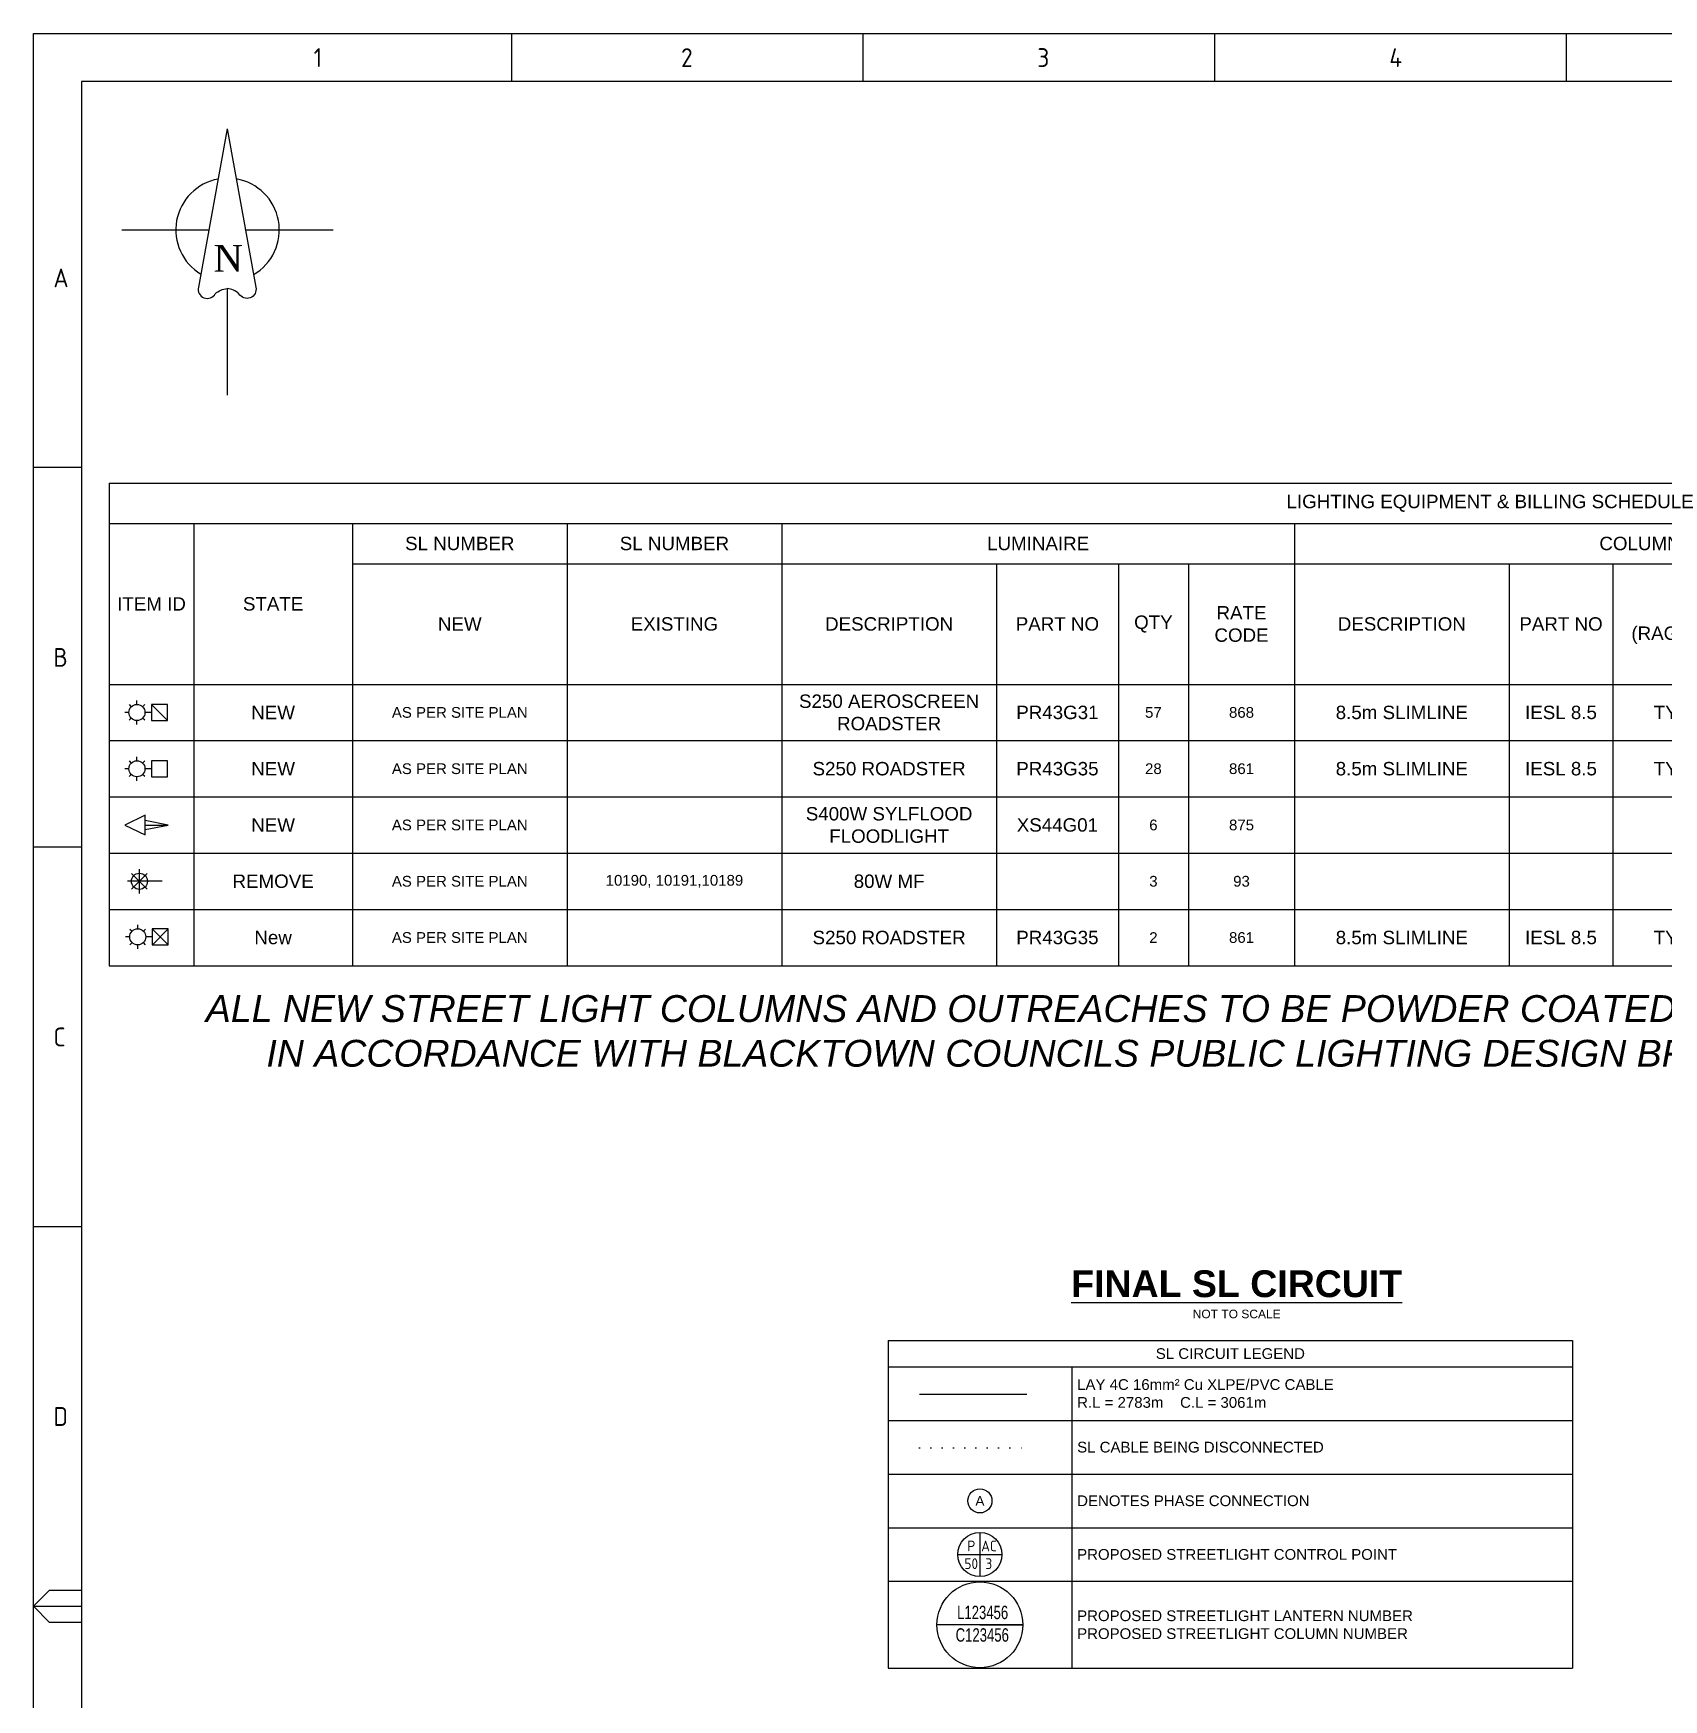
# Paper-space layout 'SHEET (4)' of a CAD drawing. Header units: metres, sheet in millimetres. Extents: x -9 to 824, y -5 to 581.
# Drawn here: x -9.1 to 294.7, y 270.4 to 581 of the extents above; entities that cross this region are included whole.
import ezdxf
from ezdxf.enums import TextEntityAlignment as Align

# ---------------------------------------------------------------- set-up
doc = ezdxf.new("R2010")
doc.units = ezdxf.units.M
for name, pattern in [('Cable Exist UG', [8.2, 4, -1.2, 1.8, -1.2]), ('Cable Remove', [2, 0, -2]), ('IE Trench LV', [6.5, 5, -1.5])]:
    doc.linetypes.add(name, pattern=pattern)
doc.layers.get('0').update_dxf_attribs({"color": 6})
for name, color, linetype in [('_User Miscellaneous1', 7, 'Continuous'), ('Equip_SP_SL_EXT', 7, 'Continuous'), ('Equip_SP_SL_NEW', 2, 'Continuous'), ('Mains_SL_NEW_R6', 2, 'Continuous'), ('Notes', 7, 'Continuous'), ('SupportsUG_SP_LV_SL_NEW', 2, 'Continuous'), ('UG_Details_SP_MISC', 7, 'Continuous')]:
    doc.layers.add(name, color=color, linetype=linetype)
doc.styles.add('iecARIAL', font='arial.ttf', dxfattribs={"height": 2})
doc.styles.add('iecISOCP', font='isocp.shx')
doc.styles.add('iecNAME', font='times.ttf')
doc.styles.add('IESYMBOL1', font='isocp.shx')
doc.styles.add('POLE_LABEL', font='arial.ttf')
doc.styles.add('SL_LABEL', font='arial.ttf')
doc.styles.get("Standard").update_dxf_attribs({"font": 'arial.ttf'})
doc.linetypes.add('Cable 4', pattern='A,5.25,-0.1,["o",Standard,S=2,R=0,X=1.2,Y=-0.7],-4', length=9.35)
doc.linetypes.add('Cable G', pattern='A,6,-0.5,["G",Standard,S=1.7,R=0,X=0.3,Y=-0.8],-2.8', length=9.3)
doc.linetypes.add('IE Trench HV', pattern='A,7,-0.2,["/",Standard,S=3,R=0,X=0.6,Y=-1.4],-2.5', length=9.7)

# ---------------------------------------------------------------- blocks, each defined once
blk = doc.blocks.new('NorthPnt 11(NP11)')
for p, q in [((-19.7, 0.02), (-3.49, 0)), ((3.32, 0), (19.7, -0.02)), ((-0.08, -10.94), (-0.08, -30.8))]:
    blk.add_line(p, q)
for points in [[(-0.08, 18.81), (-5.43, -10.68, 0.877048), (-2.29, -11.9, -0.1543), (-0.08, -10.94, 0.090511)], [(-0.08, 18.81), (5.26, -10.68, -0.877048), (2.13, -11.9, 0.1543), (-0.08, -10.94, -0.090511)]]:
    blk.add_lwpolyline(points, format="xyb")
for start, end in [(100.5988, 238.8643), (300.0994, 80.4374)]:
    blk.add_arc((0, 0), 9.64, start, end)
at = {"color": 7, "style": 'iecNAME'}
blk.add_text('N', height=5.02, dxfattribs=at).set_placement((-2.62, -7.82))
blk = doc.blocks.new('A1_FRAME_TITLE')
at = {"layer": 'Notes', "linetype": 'Continuous'}
for p, q in [((89.14, 574.39), (89.14, 583.39)), ((154.65, 574.39), (154.65, 583.39)), ((220.16, 574.39), (220.16, 583.39)), ((285.67, 574.39), (285.67, 583.39)), ((9, 502.43), (0, 502.43)), ((8.99, 431.68), (0, 431.68)), ((8.99, 360.93), (0, 360.93)), ((0, 290.18), (3, 293.18)), ((3, 293.18), (8.99, 293.18)), ((0, 290.18), (9, 290.18)), ((3, 287.18), (0, 290.18)), ((8.99, 287.18), (3, 287.18))]:
    blk.add_line(p, q, dxfattribs=at)
at = {"layer": 'Notes', "color": 3, "linetype": 'Continuous'}
blk.add_line((9, 574.39), (9, 5.97), dxfattribs=at)
at = {"layer": 'Notes', "color": 3, "linetype": 'Continuous', "flags": 128}
for points in [[(149.5, 574.39), (9, 574.39)], [(824.37, 574.39), (149.5, 574.39)]]:
    blk.add_lwpolyline(points, dxfattribs=at)
blk.add_attdef('DRAFT_NUM', (29.9, 23.29), '', height=2.5, rotation=90)
at = {"layer": 'Notes', "color": 7, "style": 'iecISOCP'}
for s, p in [('1', (52.24, 577.12)), ('2', (120.7, 577.12)), ('3', (187.09, 577.12)), ('4', (252.67, 577.12)), ('A', (3.74, 536.06)), ('B', (3.74, 465.31)), ('C', (3.74, 394.56)), ('D', (3.74, 323.81))]:
    blk.add_text(s, height=3.5, dxfattribs=at).set_placement(p)
at = {"layer": 'Notes', "color": 7, "style": 'iecISOCP', "flags": 8}
blk.add_attdef('VERSION_NO', text='', height=2.5, rotation=90, dxfattribs=at).set_placement((302.04, 43.81), align=Align.MIDDLE_CENTER)
at = {"layer": 'Notes', "color": 7, "style": 'iecISOCP'}
for tag, p in [('CAP_NO', (513.19, 43.46)), ('IE_NUM', (513.05, 37.81)), ('REF_No_1', (335.24, 32.31)), ('REF_1', (362.52, 32.31)), ('GEN_WO', (441.71, 31.76)), ('HV_SWITCH', (513.46, 32.16)), ('REF_No_2', (335.24, 26.31)), ('REF_2', (362.52, 26.31)), ('OH_WO', (441.71, 25.81)), ('UBD_REF', (513.05, 25.83)), ('REF_No_3', (335.24, 20.31)), ('REF_3', (362.52, 20.31)), ('UG_WO', (441.71, 20.05)), ('GIS_MAP_No', (513.05, 20.04)), ('REF_No_4', (335.24, 14.31)), ('REF_4', (362.52, 14.31)), ('SUB_WO', (441.71, 13.81)), ('HV_OP_DIAG', (513.33, 14.2)), ('LGA', (512.95, 7.78))]:
    blk.add_attdef(tag, p, '', height=2.5, dxfattribs=at)
at = {"layer": 'Notes', "style": 'iecISOCP'}
for tag, p in [('T1', (684.37, 39.47)), ('T2', (684.37, 34.35)), ('T3', (684.37, 28.92)), ('T4', (684.37, 23.66)), ('T5', (684.37, 18.23)), ('T6', (684.37, 12.97))]:
    blk.add_attdef(tag, text='', height=3.5, dxfattribs=at).set_placement(p, align=Align.CENTER)
at = {"layer": 'Notes', "color": 7, "style": 'iecISOCP'}
for tag, p in [('scale', (567.76, 33.27)), ('DRAWN', (567.76, 24.93)), ('DATE', (567.76, 16.88)), ('DESIGN', (605.62, 9.15))]:
    blk.add_attdef(tag, text='', height=2.5, dxfattribs=at).set_placement(p, align=Align.CENTER)
at = {"layer": 'Notes', "color": 4, "style": 'iecISOCP'}
blk.add_attdef('NUM', text='', height=7, dxfattribs=at).set_placement((792.37, 20.12), align=Align.MIDDLE_CENTER)
at = {"layer": 'Notes', "color": 1, "style": 'iecISOCP'}
blk.add_attdef('REV', text='', height=5, dxfattribs=at).set_placement((820.05, 17.1), align=Align.CENTER)
at = {"layer": 'Notes', "color": 7, "style": 'iecISOCP'}
for tag, p in [('NS', (790.71, 8.12)), ('SHTS', (805.41, 8.12))]:
    blk.add_attdef(tag, text='', height=2.5, dxfattribs=at).set_placement(p, align=Align.MIDDLE)
at = {"layer": 'Notes', "style": 'iecISOCP'}
blk.add_attdef('ExportID', (9.08, 2.39), '', height=2.5, dxfattribs=at)
at = {"layer": 'Notes', "style": 'iecISOCP', "flags": 1}
for tag, p in [('ProjectType', (14.17, -26.8)), ('ProjectNumber', (23.56, -26.82)), ('DrawingNumber', (35.51, -26.8)), ('ProjectDescription', (47.56, -26.83)), ('ExportDate', (60.28, -26.79)), ('ExportUserName', (69.15, -26.8)), ('DesignerCompanyName', (81.48, -26.79)), ('ExportAreaOfInterest', (97.1, -26.81)), ('GIS_SUCCESS', (112, -26.78)), ('CAD_SUCCESS', (121.79, -26.78)), ('DEPOTCODE', (132.11, -26.88)), ('ExportCategories', (140.08, -26.8)), ('Comments', (154.38, -26.88))]:
    blk.add_attdef(tag, p, '', height=1, dxfattribs=at)
blk = doc.blocks.new('DUCT_INDICATOR')
at = {"flags": 1}
blk.add_attdef('Z', (0, 0), '', height=0.2, dxfattribs=at)
at = {"linetype": 'IE Trench LV'}
blk.add_wipeout([(0, 2.25), (0.28, 2.23), (0.55, 2.18), (0.69, 2.14), (0.97, 2.03), (1.1, 1.96), (1.27, 1.86), (1.39, 1.77), (1.51, 1.67), (1.62, 1.56), (1.73, 1.44), (1.78, 1.38), (1.87, 1.26), (1.94, 1.14), (2.01, 1.01), (2.1, 0.8), (2.14, 0.7), (2.17, 0.61), (2.19, 0.5), (2.22, 0.35), (2.24, 0.23), (2.25, 0.12), (2.25, 0.07), (2.25, 0), (2.25, -0.11), (2.24, -0.23), (2.23, -0.31), (2.22, -0.35), (2.22, -0.39), (2.2, -0.47), (2.18, -0.57), (2.14, -0.69), (2.12, -0.77), (2.08, -0.87), (2.04, -0.95), (2.01, -1.01), (1.97, -1.09), (1.92, -1.17), (1.86, -1.26), (1.79, -1.36), (1.79, -1.36), (1.69, -1.48), (1.58, -1.6), (1.58, -1.6), (1.45, -1.72), (1.35, -1.8), (1.24, -1.88), (1.24, -1.88), (1.05, -1.99), (0.9, -2.06), (0.74, -2.12), (0.63, -2.16), (0.63, -2.16), (0.44, -2.21), (0.3, -2.23), (0.14, -2.25), (0, -2.25), (-0.24, -2.24), (-0.37, -2.22), (-0.49, -2.2), (-0.49, -2.2), (-0.62, -2.16), (-0.85, -2.08), (-0.98, -2.03), (-1.2, -1.9), (-1.29, -1.84), (-1.43, -1.73), (-1.53, -1.65), (-1.64, -1.54), (-1.73, -1.44), (-1.8, -1.35), (-1.86, -1.27), (-1.91, -1.19), (-1.96, -1.11), (-2.01, -1.01), (-2.07, -0.88), (-2.11, -0.79), (-2.16, -0.63), (-2.19, -0.5), (-2.22, -0.38), (-2.24, -0.18), (-2.25, 0), (-2.24, 0.16), (-2.23, 0.33), (-2.2, 0.45), (-2.16, 0.62), (-2.14, 0.71), (-2.08, 0.86), (-2.04, 0.95), (-1.98, 1.06), (-1.91, 1.19), (-1.86, 1.27), (-1.78, 1.38), (-1.69, 1.49), (-1.54, 1.64), (-1.45, 1.72), (-1.3, 1.83), (-1.15, 1.93), (-0.87, 2.07), (-0.68, 2.15), (-0.5, 2.19), (-0.24, 2.24)], dxfattribs=at)
at = {"linetype": 'IE Trench HV'}
blk.add_wipeout([(0, 2.25), (0.16, 2.24), (0.31, 2.23), (0.51, 2.19), (0.66, 2.15), (0.78, 2.11), (0.88, 2.07), (0.98, 2.02), (1.1, 1.96), (1.17, 1.92), (1.27, 1.86), (1.36, 1.79), (1.48, 1.7), (1.6, 1.59), (1.68, 1.49), (1.76, 1.4), (1.84, 1.29), (1.92, 1.17), (1.98, 1.07), (2.03, 0.97), (2.11, 0.77), (2.16, 0.64), (2.18, 0.57), (2.2, 0.48), (2.21, 0.41), (2.23, 0.32), (2.24, 0.2), (2.25, 0.12), (2.25, 0), (2.25, -0.09), (2.24, -0.21), (2.23, -0.28), (2.22, -0.35), (2.21, -0.42), (2.2, -0.49), (2.17, -0.6), (2.15, -0.68), (2.11, -0.78), (2.07, -0.88), (2.01, -1.01), (1.96, -1.1), (1.9, -1.21), (1.84, -1.29), (1.79, -1.37), (1.73, -1.43), (1.7, -1.48), (1.64, -1.54), (1.6, -1.59), (1.55, -1.63), (1.49, -1.69), (1.41, -1.75), (1.29, -1.85), (1.18, -1.91), (1.11, -1.96), (1.06, -1.99), (0.97, -2.03), (0.89, -2.07), (0.84, -2.09), (0.78, -2.11), (0.71, -2.14), (0.65, -2.16), (0.61, -2.17), (0.56, -2.18), (0.49, -2.2), (0.44, -2.21), (0.37, -2.22), (0.31, -2.23), (0.26, -2.23), (0.21, -2.24), (0.12, -2.25), (0.05, -2.25), (-0.05, -2.25), (-0.12, -2.25), (-0.19, -2.24), (-0.28, -2.23), (-0.37, -2.22), (-0.51, -2.19), (-0.58, -2.17), (-0.67, -2.15), (-0.77, -2.11), (-0.83, -2.09), (-0.88, -2.07), (-0.96, -2.03), (-1.04, -1.99), (-1.1, -1.96), (-1.15, -1.94), (-1.19, -1.91), (-1.25, -1.87), (-1.28, -1.85), (-1.33, -1.82), (-1.37, -1.79), (-1.41, -1.75), (-1.44, -1.73), (-1.49, -1.69), (-1.57, -1.62), (-1.62, -1.56), (-1.7, -1.47), (-1.76, -1.4), (-1.81, -1.34), (-1.86, -1.27), (-1.9, -1.21), (-1.94, -1.14), (-1.97, -1.08), (-2.01, -1.01), (-2.05, -0.92), (-2.08, -0.86), (-2.12, -0.75), (-2.15, -0.68), (-2.18, -0.58), (-2.19, -0.52), (-2.21, -0.43), (-2.22, -0.35), (-2.23, -0.3), (-2.24, -0.23), (-2.25, -0.14), (-2.25, -0.08), (-2.25, 0.04), (-2.25, 0.14), (-2.24, 0.23), (-2.23, 0.29), (-2.22, 0.39), (-2.2, 0.46), (-2.18, 0.56), (-2.16, 0.62), (-2.15, 0.68), (-2.12, 0.74), (-2.09, 0.83), (-2.07, 0.88), (-2.05, 0.92), (-2.02, 0.98), (-1.99, 1.04), (-1.96, 1.1), (-1.92, 1.17), (-1.89, 1.23), (-1.83, 1.3), (-1.79, 1.36), (-1.71, 1.46), (-1.65, 1.53), (-1.6, 1.58), (-1.55, 1.63), (-1.49, 1.68), (-1.45, 1.72), (-1.37, 1.79), (-1.3, 1.84), (-1.24, 1.88), (-1.17, 1.92), (-1.11, 1.95), (-1.05, 1.99), (-0.96, 2.04), (-0.88, 2.07), (-0.79, 2.11), (-0.74, 2.13), (-0.66, 2.15), (-0.56, 2.18), (-0.45, 2.21), (-0.33, 2.23), (-0.25, 2.24), (-0.18, 2.24), (-0.11, 2.25), (-0.06, 2.25)], dxfattribs=at)
blk.add_circle((0, 0), 2.25)
blk.add_attdef('CODE', text='', height=1.8).set_placement((0, 0), align=Align.MIDDLE_CENTER)
blk = doc.blocks.new('SLCP_ZELL_NEW')
for p, q in [((0, 4.11), (0, -4.11)), ((0, 4.11), (0, -4.11)), ((0, 4.11), (0, -4.11)), ((-4.11, 0), (4.11, 0)), ((-4.11, 0), (4.11, 0)), ((-4.11, 0), (4.11, 0))]:
    blk.add_line(p, q)
blk.add_circle((0, 0), 4.11)
at = {"style": 'IESYMBOL1'}
for s, p in [('P', (-1.6, 0)), ('AC', (1.7, 0)), ('50', (-1.61, -3.31)), ('3', (1.66, -3.31))]:
    blk.add_text(s, height=2, dxfattribs=at).set_placement(p, align=Align.BOTTOM_CENTER)
for tag, height, flags, p in [('ASSET_NUM', 2.5, 8, (2, 2)), ('CONSTRUCTED_VOLTAGE', 0.2, 9, (1.5, 0)), ('AMP_RATING', 0.2, 9, (1.5, -2.8)), ('CONTROL_TYPE', 0.2, 9, (1.5, -0.2)), ('OPERATING_VOLTAGE', 0.2, 9, (1.5, -0.6)), ('ORIENTATION', 0.2, 9, (1.5, -0.8)), ('OWNED_BY', 0.2, 9, (1.5, -1)), ('OPERATED_BY', 0.2, 9, (1.5, -1.2)), ('STATE', 0.2, 9, (1.5, -2.2)), ('STREETNAME', 0.2, 9, (1.5, -2.4)), ('SUBURB', 0.2, 9, (1.5, -2.6)), ('Z', 0.2, 1, (1.5, -3)), ('NO_PHASES', 0.2, 9, (1.5, -0.4)), ('MAINTAINED_BY', 0.2, 9, (1.5, -1.4)), ('USAGE', 0.2, 9, (1.5, -1.6)), ('LOCATION', 0.2, 9, (1.5, -1.8)), ('NOTES', 0.2, 9, (1.5, -2))]:
    blk.add_attdef(tag, text='', height=height, dxfattribs=dict(flags=flags)).set_placement(p, align=Align.MIDDLE_LEFT)
blk = doc.blocks.new('SLANTERN_NUM_NEW')
at = {"linetype": 'Continuous'}
blk.add_line((8, 0), (-8, 0), dxfattribs=at)
blk.add_line((0, 0), (8, 0))
blk.add_circle((0, 0), 8, dxfattribs=at)
at = {"width": 0.7}
for tag, p in [('SNUMBER', (0.51, 1.05)), ('CNUMBER', (0.44, -3.15))]:
    blk.add_attdef(tag, text='', height=2.5, dxfattribs=at).set_placement(p, align=Align.CENTER)
at = {"flags": 1}
blk.add_attdef('Z', (0, 0), '', height=0.2, dxfattribs=at)
blk = doc.blocks.new('*T62')
at = {"layer": '_User Miscellaneous1', "color": 0, "lineweight": -2, "transparency": 16777216}
for p, q in [((0, 0), (127.56, 0)), ((0, 0), (0, -61.07)), ((127.56, 0), (127.56, -61.07)), ((0, -4.87), (127.56, -4.87)), ((34.23, -4.87), (34.23, -61.07)), ((0, -14.87), (127.56, -14.87)), ((0, -24.87), (127.56, -24.87)), ((0, -34.87), (127.56, -34.87)), ((0, -44.87), (127.56, -44.87)), ((0, -61.07), (127.56, -61.07))]:
    blk.add_line(p, q, dxfattribs=at)
at = {"layer": '_User Miscellaneous1', "color": 0, "linetype": 'Continuous', "transparency": 16777216}
for name, p, values in [('DUCT_INDICATOR', (17.11, -29.87, 0), {'CODE': 'A'}), ('SLANTERN_NUM_NEW', (17.11, -52.97, 0), {'SNUMBER': 'L123456', 'CNUMBER': 'C123456'})]:
    blk.add_blockref(name, p, dxfattribs=at).add_auto_attribs(values)
blk.add_blockref('SLCP_ZELL_NEW', (17.11, -39.87, 0), dxfattribs=at)
at = {"layer": '_User Miscellaneous1', "color": 0, "linetype": 'Continuous', "transparency": 16777216, "char_height": 2}
for s, insert, width, attachment_point in [('SL CIRCUIT LEGEND', (63.78, -2.43), 125.5563, 5), ('LAY 4C 16mm² Cu XLPE/PVC CABLE\\PR.L = 2783m    C.L = 3061m', (35.23, -9.87), 91.3313, 4), ('SL CABLE BEING DISCONNECTED', (35.23, -19.87), 91.3313, 4), ('DENOTES PHASE CONNECTION', (35.23, -29.87), 91.3313, 4), ('PROPOSED STREETLIGHT CONTROL POINT', (35.23, -39.87), 91.3313, 4), ('PROPOSED STREETLIGHT LANTERN NUMBER\\PPROPOSED STREETLIGHT COLUMN NUMBER', (35.23, -52.97), 91.3313, 4)]:
    blk.add_mtext(s, dxfattribs=dict(at, insert=insert, width=width, attachment_point=attachment_point))
blk = doc.blocks.new('*T67')
at = {"layer": 'Notes', "color": 0, "linetype": 'ByBlock', "lineweight": -2, "transparency": 16777216}
for p, q in [((0, 0), (514.65, 0)), ((0, 0), (0, -89.94)), ((514.65, 0), (514.65, -89.94)), ((0, -7.5), (514.65, -7.5)), ((15.78, -7.5), (15.78, -89.94)), ((45.33, -7.5), (45.33, -89.94)), ((85.33, -7.5), (85.33, -89.94)), ((125.33, -7.5), (125.33, -89.94)), ((220.87, -7.5), (220.87, -89.94)), ((359.91, -7.5), (359.91, -89.94)), ((454.98, -7.5), (454.98, -89.94)), ((474.65, -7.5), (474.65, -89.94)), ((45.33, -15), (454.98, -15)), ((165.33, -15), (165.33, -89.94)), ((188.05, -15), (188.05, -89.94)), ((201.12, -15), (201.12, -89.94)), ((260.87, -15), (260.87, -89.94)), ((280.18, -15), (280.18, -89.94)), ((330.18, -15), (330.18, -89.94)), ((341.09, -15), (341.09, -89.94)), ((399.91, -15), (399.91, -89.94)), ((429.91, -15), (429.91, -89.94)), ((0, -37.5), (514.65, -37.5)), ((0, -47.99), (514.65, -47.99)), ((0, -58.48), (514.65, -58.48)), ((0, -68.96), (514.65, -68.96)), ((0, -79.45), (514.65, -79.45)), ((0, -89.94), (514.65, -89.94))]:
    blk.add_line(p, q, dxfattribs=at)
at = {"layer": 'Notes', "color": 0, "transparency": 16777216, "attachment_point": 5}
for s, insert, char_height, width in [('LIGHTING EQUIPMENT & BILLING SCHEDULE', (257.32, -3.75), 2.5, 512.6483), ('SL NUMBER', (65.33, -11.25), 2.5, 38), ('SL NUMBER', (105.33, -11.25), 2.5, 38), ('LUMINAIRE', (173.1, -11.25), 2.5, 93.5469), ('COLUMN/POLE', (290.39, -11.25), 2.5, 137.0336), ('BRACKET/OUTREACH', (407.44, -11.25), 2.5, 93.0708), ('ITEM ID', (7.89, -22.5), 2.5, 13.7801), ('STATE', (30.55, -22.5), 2.5, 27.5478), ('UPCAST', (464.81, -22.5), 2.5, 17.6691), ('CHARGE TO', (494.65, -22.5), 2.5, 38), ('QTY', (194.58, -26.25), 2.5, 11.0653), ('RATE CODE', (211, -26.25), 2.5, 17.7587), ('FOOTING\\P (RAG BOLT/FOUNDATION)', (305.18, -26.25), 2.5, 48), ('QTY', (335.64, -26.25), 2.5, 8.9055), ('RATE CODE', (350.5, -26.25), 2.5, 16.8195), ('NEW', (65.33, -26.25), 2.5, 38), ('EXISTING', (105.33, -26.25), 2.5, 38), ('DESCRIPTION', (145.33, -26.25), 2.5, 38), ('PART NO', (176.69, -26.25), 2.5, 20.723), ('DESCRIPTION', (240.87, -26.25), 2.5, 38), ('PART NO', (270.53, -26.25), 2.5, 17.3087), ('DESCRIPTION', (379.91, -26.25), 2.5, 38), ('PART NO', (414.91, -26.25), 2.5, 28), ('RATE CODE', (442.44, -26.25), 2.5, 23.0708), ('S250 AEROSCREEN ROADSTER', (145.33, -42.74), 2.5, 38), ('NEW', (30.55, -42.74), 2.5, 27.5478), ('AS PER SITE PLAN', (65.33, -42.74), 2, 38), ('PR43G31', (176.69, -42.74), 2.5, 20.723), ('57', (194.58, -42.74), 2, 11.0653), ('868', (211, -42.74), 2, 17.7587), ('8.5m SLIMLINE', (240.87, -42.74), 2.5, 38), ('IESL 8.5', (270.53, -42.74), 2.5, 17.3087), ('TYPE 2 / UNIVERSAL', (305.18, -42.74), 2.5, 48), ('57', (335.64, -42.74), 2, 8.9055), ('995', (350.5, -42.74), 2, 16.8195), ('3M MAJOR OUTREACH', (379.91, -42.74), 2.5, 38), ('IE 3.0CPS/32', (414.91, -42.74), 2.5, 28), ('991', (442.44, -42.74), 2, 23.0708), ('5°', (464.81, -42.74), 2.5, 17.6691), ('Blacktown Council(100%)', (494.65, -42.74), 2.5, 38), ('NEW', (30.55, -53.23), 2.5, 27.5478), ('AS PER SITE PLAN', (65.33, -53.23), 2, 38), ('S250 ROADSTER', (145.33, -53.23), 2.5, 38), ('PR43G35', (176.69, -53.23), 2.5, 20.723), ('28', (194.58, -53.23), 2, 11.0653), ('861', (211, -53.23), 2, 17.7587), ('8.5m SLIMLINE', (240.87, -53.23), 2.5, 38), ('IESL 8.5', (270.53, -53.23), 2.5, 17.3087), ('TYPE 2 / UNIVERSAL', (305.18, -53.23), 2.5, 48), ('28', (335.64, -53.23), 2, 8.9055), ('995', (350.5, -53.23), 2, 16.8195), ('4.5M MAJOR OUTREACH', (379.91, -53.23), 2.5, 38), ('IE 4.5CPS/32', (414.91, -53.23), 2.5, 28), ('991', (442.44, -53.23), 2, 23.0708), ('5°', (464.81, -53.23), 2.5, 17.6691), ('Blacktown Council(100%)', (494.65, -53.23), 2.5, 38), ('S400W SYLFLOOD FLOODLIGHT', (145.33, -63.72), 2.5, 38), ('Blacktown Council(100%)', (494.65, -63.72), 2.5, 38), ('NEW', (30.55, -63.72), 2.5, 27.5478), ('AS PER SITE PLAN', (65.33, -63.72), 2, 38), ('XS44G01', (176.69, -63.72), 2.5, 20.723), ('6', (194.58, -63.72), 2, 11.0653), ('875', (211, -63.72), 2, 17.7587), ('6', (335.64, -63.72), 2, 8.9055), ('REMOVE', (30.55, -74.21), 2.5, 27.5478), ('AS PER SITE PLAN', (65.33, -74.21), 2, 38), ('10190, 10191,10189', (105.33, -74.21), 2, 38), ('80W MF', (145.33, -74.21), 2.5, 38), ('3', (194.58, -74.21), 2, 11.0653), ('93', (211, -74.21), 2, 17.7587), ('Blacktown Council(100%)', (494.65, -74.21), 2.5, 38), ('New', (30.55, -84.7), 2.5, 27.5478), ('AS PER SITE PLAN', (65.33, -84.7), 2, 38), ('S250 ROADSTER', (145.33, -84.7), 2.5, 38), ('PR43G35', (176.69, -84.7), 2.5, 20.723), ('2', (194.58, -84.7), 2, 11.0653), ('861', (211, -84.7), 2, 17.7587), ('8.5m SLIMLINE', (240.87, -84.7), 2.5, 38), ('IESL 8.5', (270.53, -84.7), 2.5, 17.3087), ('TYPE 2 / UNIVERSAL', (305.18, -84.7), 2.5, 48), ('2', (335.64, -84.7), 2, 8.9055), ('995', (350.5, -84.7), 2, 16.8195), ('1.5M MAJOR OUTREACH', (379.91, -84.7), 2.5, 38), ('IE 1.5CPS/32', (414.91, -84.7), 2.5, 28), ('990', (442.44, -84.7), 2, 23.0708), ('5°', (464.81, -84.7), 2.5, 17.6691), ('Blacktown Council(100%)', (494.65, -84.7), 2.5, 38)]:
    blk.add_mtext(s, dxfattribs=dict(at, insert=insert, char_height=char_height, width=width))
blk = doc.blocks.new('COLUMN_NEW')
blk.add_wipeout([(-1.485, -1.485), (1.485, -1.485), (1.485, 1.485), (-1.485, 1.485)])
at = {"lineweight": -3}
blk.add_lwpolyline([(-1.485, -1.485), (1.485, -1.485), (1.485, 1.485), (-1.485, 1.485)], close=True, dxfattribs=at)
for tag, height, flags, p in [('ASSET_NUM', 2.5, 8, (2, 2)), ('STREET_CODE', 0.2, 9, (1.5, 0)), ('Z', 0.2, 1, (1.5, -2.8)), ('OWNED_BY', 0.2, 9, (1.5, -0.4)), ('OPERATED_BY', 0.2, 9, (1.5, -0.6)), ('STATE', 0.2, 9, (1.5, -1)), ('SUBURB', 0.2, 9, (1.5, -1.8)), ('STREETNAME', 0.2, 9, (1.5, -2)), ('COLUMN_TYPE', 0.2, 9, (1.5, -0.2)), ('USAGE', 0.2, 9, (1.5, -1.2)), ('MAINTAINED_BY', 0.2, 9, (1.5, -0.8)), ('LEGEND', 0.2, 9, (1.5, -1.4)), ('PARENT', 0.2, 9, (1.5, -1.6)), ('LOCATION', 0.2, 9, (1.5, -2.2)), ('NOTES', 0.2, 9, (1.5, -2.4)), ('LABEL_ALIGNMENT', 0.2, 9, (1.5, -2.6))]:
    blk.add_attdef(tag, text='', height=height, dxfattribs=dict(flags=flags)).set_placement(p, align=Align.MIDDLE_LEFT)
at = {"style": 'POLE_LABEL', "flags": 9}
blk.add_attdef('STRUCTURE_PLANT_NUMBER', text='', height=0.2, dxfattribs=at).set_placement((1.5, 0.242), align=Align.MIDDLE_LEFT)
blk = doc.blocks.new('*U44')
for tag, height, flags, p in [('OPERATING_VOLTAGE', 0.2, 9, (0, -1.4)), ('ORIENTATION', 0.2, 9, (0, -1.6)), ('OWNED_BY', 0.2, 9, (0, -1.8)), ('STATE', 0.2, 9, (0, -2)), ('CEXIST', 0.2, 9, (0, -2.4)), ('CNEW', 0.2, 9, (0, -2.6)), ('CNUMBER', 0.2, 9, (0, -2.8)), ('CREMOVE', 0.2, 9, (0, -3)), ('CREPLACE', 0.2, 9, (0, -3.2)), ('USAGE', 0.2, 9, (0, -2.2)), ('LNUMBER', 2.5, 8, (1.2, -2.8)), ('LKINGHEIGHT', 0.2, 9, (0, -3.4)), ('LBRACKET', 0.2, 9, (0, -3.6)), ('LBRACKETVOCAB', 0.2, 9, (0, -3.8)), ('LCATEGORY', 0.2, 9, (0, -4)), ('LCHARGE1', 0.2, 9, (0, -4.2)), ('LCHARGE1PERCENT', 0.2, 9, (0, -4.4)), ('LCHARGE2', 0.2, 9, (0, -4.6)), ('LCHARGE2PERCENT', 0.2, 9, (0, -4.8)), ('LCHARGE3', 0.2, 9, (0, -5)), ('LCHARGE3PERCENT', 0.2, 9, (0, -5.2)), ('LEXIST', 0.2, 9, (0, -5.4)), ('LLAMP', 0.2, 9, (0, -5.6)), ('LLAMPVOCAB', 0.2, 9, (0, -5.8)), ('LMAST', 0.2, 9, (0, -6)), ('LMASTVOCAB', 0.2, 9, (0, -6.2)), ('SUBURB', 0.2, 9, (0, -8.6)), ('STREETNAME', 0.2, 9, (0, -8.8)), ('LNEW', 0.2, 9, (0, -6.4)), ('LANTNUMBER', 0.2, 9, (0, -6.6)), ('LOUTREACH', 0.2, 9, (0, -7)), ('LOUTREACHVOCAB', 0.2, 9, (0, -7.2)), ('LRATECODE', 0.2, 9, (0, -7.4)), ('LREMOVE', 0.2, 9, (0, -7.6)), ('LREPLACE', 0.2, 9, (0, -7.8)), ('LTYPE', 0.2, 9, (0, -8)), ('LTYPEVOCAB', 0.2, 9, (0, -8.2)), ('LEGEND', 0.2, 9, (0, -8.4)), ('LOCATION', 0.2, 9, (0, -9)), ('NOTES', 0.2, 9, (0, -9.2)), ('MAINTAINED_BY', 0.2, 9, (0, -9.86))]:
    blk.add_attdef(tag, text='', height=height, dxfattribs=dict(flags=flags)).set_placement(p, align=Align.MIDDLE_LEFT)
at = {"flags": 9}
blk.add_attdef('OPERATED_BY', (0, -9.61), '', height=0.2, dxfattribs=at)
blk.add_wipeout([(0, 4.97), (1.46, 4.18), (2.25, 2.72), (1.46, 1.26), (0, 0.36), (-1.46, 1.26), (-2.25, 2.72), (-1.46, 4.18)])
for p, q in [((-1.46, 4.18), (-1.06, 3.78)), ((0, 4.22), (0, 4.97)), ((1.46, 4.18), (1.06, 3.78)), ((-2.25, 2.72), (-1.5, 2.72)), ((-1.46, 1.26), (-1.06, 1.66)), ((0, 0), (0, 1.22)), ((0, 0), (0, 0)), ((1.46, 1.26), (1.06, 1.66)), ((1.5, 2.72), (2.25, 2.72))]:
    blk.add_line(p, q)
blk.add_circle((0, 2.72), 1.5)
at = {"style": 'SL_LABEL'}
for tag, height, flags, p in [('ASSET_NUM', 2.5, 8, (2, 2)), ('STREET_CODE', 0.2, 9, (0, -0.2))]:
    blk.add_attdef(tag, text='', height=height, dxfattribs=dict(at, flags=flags)).set_placement(p, align=Align.MIDDLE_LEFT)
at = {"flags": 1}
blk.add_attdef('Z', (0, 0), '', height=0.2, dxfattribs=at)
at = {"flags": 9}
for tag, p in [('CONSTRUCTED_VOLTAGE', (0, -0.4)), ('CONTROL_TYPE', (0, -0.6)), ('LANTERN_PURPOSE', (0, -0.8)), ('LANTERN_TYPE', (0, -1)), ('NO_PHASES', (0, -1.2))]:
    blk.add_attdef(tag, text='', height=0.2, dxfattribs=at).set_placement(p, align=Align.MIDDLE_LEFT)
blk = doc.blocks.new('*U48')
blk.add_wipeout([(-1.485, -1.485), (1.485, -1.485), (1.485, 1.485), (-1.485, 1.485)])
at = {"lineweight": -3}
blk.add_lwpolyline([(-1.485, -1.485), (1.485, -1.485), (1.485, 1.485), (-1.485, 1.485)], close=True, dxfattribs=at)
at = {"flags": 128}
blk.add_lwpolyline([(-1.485, 1.485), (1.485, -1.485)], dxfattribs=at)
for tag, height, flags, p in [('ASSET_NUM', 2.5, 8, (2, 2)), ('STREET_CODE', 0.2, 9, (1.5, 0)), ('Z', 0.2, 1, (1.5, -2.8)), ('OWNED_BY', 0.2, 9, (1.5, -0.4)), ('OPERATED_BY', 0.2, 9, (1.5, -0.6)), ('STATE', 0.2, 9, (1.5, -1)), ('SUBURB', 0.2, 9, (1.5, -1.8)), ('STREETNAME', 0.2, 9, (1.5, -2)), ('COLUMN_TYPE', 0.2, 9, (1.5, -0.2)), ('USAGE', 0.2, 9, (1.5, -1.2)), ('MAINTAINED_BY', 0.2, 9, (1.5, -0.8)), ('LEGEND', 0.2, 9, (1.5, -1.4)), ('PARENT', 0.2, 9, (1.5, -1.6)), ('LOCATION', 0.2, 9, (1.5, -2.2)), ('NOTES', 0.2, 9, (1.5, -2.4)), ('LABEL_ALIGNMENT', 0.2, 9, (1.5, -2.6))]:
    blk.add_attdef(tag, text='', height=height, dxfattribs=dict(flags=flags)).set_placement(p, align=Align.MIDDLE_LEFT)
at = {"style": 'POLE_LABEL', "flags": 9}
blk.add_attdef('STRUCTURE_PLANT_NUMBER', text='', height=0.2, dxfattribs=at).set_placement((1.5, 0.242), align=Align.MIDDLE_LEFT)
blk = doc.blocks.new('SL_FLOOD_NEW')
for p, q in [((0, 8.1), (-0.83, 3.76)), ((0.83, 3.76), (0, 8.1)), ((0, 3.76), (0, 8.1))]:
    blk.add_line(p, q)
blk.add_lwpolyline([(-1.82, 3.76), (0, 0), (1.82, 3.76)], close=True)
at = {"style": 'iecARIAL', "flags": 8}
blk.add_attdef('ASSET_NUM', (1.5, 2.02), '', height=2.5, dxfattribs=at)
for tag, p, height, flags in [('Z', (0, 0), 0.2, 1), ('CONSTRUCTED_VOLTAGE', (0, -0.2), 0.2, 9), ('CONTROL_TYPE', (0, -0.4), 0.2, 9), ('OPERATING_VOLTAGE', (0, -1.2), 0.2, 9), ('ORIENTATION', (0, -1.4), 0.2, 9), ('OWNED_BY', (0, -1.6), 0.2, 9), ('STATE', (0, -1.8), 0.2, 9), ('CEXIST', (0, -2.2), 0.2, 9), ('CNEW', (0, -2.4), 0.2, 9), ('CNUMBER', (0, -2.6), 0.2, 9), ('CREMOVE', (0, -2.8), 0.2, 9), ('CREPLACE', (0, -3), 0.2, 9), ('LANTERN_PURPOSE', (0, -0.6), 0.2, 9), ('LANTERN_TYPE', (0, -0.8), 0.2, 9), ('NO_PHASES', (0, -1), 0.2, 9), ('USAGE', (0, -2), 0.2, 9), ('LKINGHEIGHT', (0, -3.2), 0.2, 9), ('LNUMBER', (4.29, -3.76), 2.5, 8), ('LBRACKET', (0, -3.4), 0.2, 9), ('LBRACKETVOCAB', (0, -3.6), 0.2, 9), ('LCATEGORY', (0, -3.8), 0.2, 9), ('LCHARGE1', (0, -4), 0.2, 9), ('LCHARGE1PERCENT', (0, -4.2), 0.2, 9), ('LCHARGE2', (0, -4.4), 0.2, 9), ('LCHARGE2PERCENT', (0, -4.6), 0.2, 9), ('LCHARGE3', (0, -4.8), 0.2, 9), ('LCHARGE3PERCENT', (0, -5), 0.2, 9), ('LEXIST', (0, -5.2), 0.2, 9), ('LLAMP', (0, -5.4), 0.2, 9), ('LLAMPVOCAB', (0, -5.6), 0.2, 9), ('LMAST', (0, -5.8), 0.2, 9), ('LMASTVOCAB', (0, -6), 0.2, 9), ('LNEW', (0, -6.2), 0.2, 9), ('LANTNUMBER', (0, -6.4), 0.2, 9), ('STREETNAME', (0, -8.8), 0.2, 9), ('SUBURB', (0, -9), 0.2, 9), ('LOUTREACH', (0, -6.8), 0.2, 9), ('LOUTREACHVOCAB', (0, -7), 0.2, 9), ('LRATECODE', (0, -7.2), 0.2, 9), ('LREMOVE', (0, -7.4), 0.2, 9), ('LREPLACE', (0, -7.6), 0.2, 9), ('LTYPE', (0, -7.8), 0.2, 9), ('LTYPEVOCAB', (0, -8), 0.2, 9), ('LEGEND', (0, -8.2), 0.2, 9), ('LOCATION', (0, -8.4), 0.2, 9), ('NOTES', (0, -8.6), 0.2, 9)]:
    blk.add_attdef(tag, p, '', height=height, dxfattribs=dict(flags=flags))
blk = doc.blocks.new('SL_LANTERN_DEL')
for p, q in [((0, 1.97), (0, 6.47)), ((-2.25, 4.22), (2.25, 4.22)), ((1.46, 2.76), (-1.46, 5.68)), ((-1.46, 2.76), (1.46, 5.68)), ((0, 0), (0, 2.72)), ((0, 0), (0, 0))]:
    blk.add_line(p, q)
blk.add_circle((0, 4.22), 1.5)
at = {"style": 'iecARIAL', "flags": 8}
blk.add_attdef('ASSET_NUM', (1.5, 1.5), '', height=2.5, dxfattribs=at)
for tag, p, height, flags in [('CONSTRUCTED_VOLTAGE', (0, -0.2), 0.2, 9), ('CONTROL_TYPE', (0, -0.4), 0.2, 9), ('OPERATING_VOLTAGE', (0, -1.2), 0.2, 9), ('ORIENTATION', (0, -1.4), 0.2, 9), ('OWNED_BY', (0, -1.6), 0.2, 9), ('STATE', (0, -1.8), 0.2, 9), ('CEXIST', (0, -2.2), 0.2, 9), ('CNEW', (0, -2.4), 0.2, 9), ('CNUMBER', (0, -2.6), 0.2, 9), ('CREMOVE', (0, -2.8), 0.2, 9), ('CREPLACE', (0, -3), 0.2, 9), ('LANTERN_PURPOSE', (0, -0.6), 0.2, 9), ('LANTERN_TYPE', (0, -0.8), 0.2, 9), ('NO_PHASES', (0, -1), 0.2, 9), ('USAGE', (0, -2), 0.2, 9), ('LKINGHEIGHT', (0, -3.2), 0.2, 9), ('LNUMBER', (1.2, -2.8), 2.5, 8), ('LBRACKET', (0, -3.4), 0.2, 9), ('LBRACKETVOCAB', (0, -3.6), 0.2, 9), ('LCATEGORY', (0, -3.8), 0.2, 9), ('LCHARGE1', (0, -4), 0.2, 9), ('LCHARGE1PERCENT', (0, -4.2), 0.2, 9), ('LCHARGE2', (0, -4.4), 0.2, 9), ('LCHARGE2PERCENT', (0, -4.6), 0.2, 9), ('LCHARGE3', (0, -4.8), 0.2, 9), ('LCHARGE3PERCENT', (0, -5), 0.2, 9), ('LEXIST', (0, -5.2), 0.2, 9), ('LLAMP', (0, -5.4), 0.2, 9), ('LLAMPVOCAB', (0, -5.6), 0.2, 9), ('LMAST', (0, -5.8), 0.2, 9), ('LMASTVOCAB', (0, -6), 0.2, 9), ('LNEW', (0, -6.2), 0.2, 9), ('LANTNUMBER', (0, -6.4), 0.2, 9), ('STREETNAME', (0, -8.8), 0.2, 9), ('SUBURB', (0, -9), 0.2, 1), ('LOUTREACH', (0, -6.8), 0.2, 9), ('LOUTREACHVOCAB', (0, -7), 0.2, 9), ('LRATECODE', (0, -7.2), 0.2, 9), ('LREMOVE', (0, -7.4), 0.2, 9), ('LREPLACE', (0, -7.6), 0.2, 9), ('LTYPE', (0, -7.8), 0.2, 9), ('LTYPEVOCAB', (0, -8), 0.2, 9), ('LEGEND', (0, -8.2), 0.2, 9), ('LOCATION', (0, -8.4), 0.2, 9), ('NOTES', (0, -8.6), 0.2, 9)]:
    blk.add_attdef(tag, p, '', height=height, dxfattribs=dict(flags=flags))

psp = doc.layouts.new('SHEET (4)')

# ---------------------------------------------------------------- linework, layer by layer
at = {"layer": 'Notes', "color": 3, "linetype": 'Continuous'}
psp.add_lwpolyline([(-9.08, 581), (824.27, 581), (824.27, -5.42), (-9.08, -5.42)], close=True, dxfattribs=at)

# ---------------------------------------------------------------- block references
for name, p in [('A1_FRAME_TITLE', (-9.08, -2.39)), ('*T67', (5.05, 497.14))]:
    psp.add_blockref(name, p)
at = {"layer": 'Equip_SP_SL_EXT', "linetype": 'Cable Exist UG', "rotation": 89.99999999999999}
psp.add_blockref('SL_LANTERN_DEL', (14.91, 422.93), dxfattribs=at)
at = {"layer": 'Equip_SP_SL_NEW', "rotation": 270}
psp.add_blockref('SL_FLOOD_NEW', (7.97, 433.42), dxfattribs=at)
at = {"layer": 'Notes'}
psp.add_blockref('NorthPnt 11(NP11)', (27.11, 544.37), dxfattribs=at)

# ---------------------------------------------------------------- texts
at = {"layer": 'Notes', "color": 0, "lineweight": 0, "insert": (19.81, 401.71), "char_height": 5, "attachment_point": 1}
psp.add_mtext_dynamic_manual_height_columns('\\pi3.2498,t53.25;{\\fArial|b0|i1|c0|p34;ALL NEW STREET LIGHT COLUMNS AND OUTREACHES TO BE POWDER COATED BLACK \\P\\pi14.539,t64.539;IN ACCORDANCE WITH BLACKTOWN COUNCILS PUBLIC LIGHTING DESIGN BRIEF.}', width=305.8653, gutter_width=4, heights=[0], dxfattribs=at)
at = {"layer": 'Notes', "linetype": 'Cable G', "attachment_point": 5}
for s, width, insert, char_height in [('{\\fArial|b1|i0|c0|p34;\\LFINAL SL CIRCUIT}', 97.2761, (215.15, 347.88), 5), ('NOT TO SCALE', 29.0003, (215.15, 342.27), 1.6)]:
    psp.add_mtext_dynamic_manual_height_columns(s, width=width, gutter_width=4, heights=[0], dxfattribs=dict(at, insert=insert, char_height=char_height))

# ---------------------------------------------------------------- next in the draw order: block references
psp.add_blockref('*T62', (150.19, 337.31))
at = {"layer": 'SupportsUG_SP_LV_SL_NEW'}
for name, p in [('*U48', (14.42, 454.4)), ('COLUMN_NEW', (14.42, 443.91)), ('*U48', (14.57, 412.58))]:
    psp.add_blockref(name, p, dxfattribs=at)

# ---------------------------------------------------------------- next in the draw order: linework, layer by layer
at = {"layer": 'Mains_SL_NEW_R6', "color": 2, "linetype": 'Cable 4', "flags": 128}
psp.add_lwpolyline([(156.07, 327.32), (176.07, 327.32)], dxfattribs=at)
at = {"layer": 'Notes', "linetype": 'Cable Remove', "flags": 128}
psp.add_lwpolyline([(156.07, 317.32), (176.07, 317.32)], dxfattribs=at)

# ---------------------------------------------------------------- next in the draw order: block references
at = {"layer": 'Equip_SP_SL_NEW', "rotation": 90}
for p in [(12.94, 454.4), (12.94, 443.91), (13.09, 412.58)]:
    psp.add_blockref('*U44', p, dxfattribs=at)

# ---------------------------------------------------------------- next in the draw order: linework, layer by layer
at = {"layer": 'UG_Details_SP_MISC', "color": 7, "linetype": 'Cable Exist UG', "flags": 128}
psp.add_lwpolyline([(13.12, 411.1), (16.09, 414.09)], dxfattribs=at)

doc.saveas('drawing.dxf')
